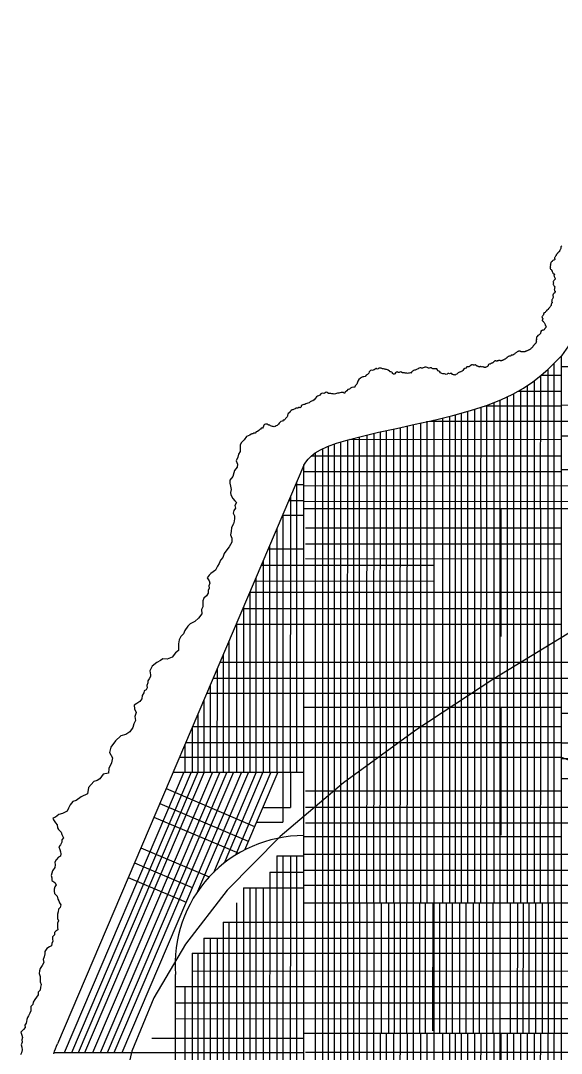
# Model space of a CAD drawing. Extents: x -15455 to 10897, y -24374 to 16165.
# Drawn here: x -9791 to -4362, y -4986 to 5378 of the extents above; entities that cross this region are included whole.
import ezdxf

# ---------------------------------------------------------------- set-up
doc = ezdxf.new("R2010")
doc.units = 0
doc.header["$MEASUREMENT"] = 0
for name, color, linetype in [('COASTLINE', 7, 'CONTINUOUS'), ('HIGHWAY', 7, 'CONTINUOUS'), ('STREETS-SPRAWL-12M', 7, 'CONTINUOUS'), ('STREETS-SPRAWL-20M', 7, 'CONTINUOUS')]:
    doc.layers.add(name, color=color, linetype=linetype)

msp = doc.modelspace()

# ---------------------------------------------------------------- linework, layer by layer
at = {"layer": 'COASTLINE', "color": 7, "linetype": 'CONTINUOUS'}
msp.add_lwpolyline([(-4357, 3120), (-4362, 3116), (-4367, 3109), (-4368, 3103), (-4366, 3099), (-4367, 3094), (-4367, 3090), (-4370, 3085), (-4373, 3081), (-4373, 3077), (-4377, 3070), (-4384, 3062), (-4389, 3054), (-4397, 3047), (-4400, 3043), (-4406, 3038), (-4409, 3034), (-4414, 3028), (-4413, 3024), (-4415, 3020), (-4421, 3015), (-4425, 3007), (-4429, 3002), (-4430, 2997), (-4430, 2992), (-4428, 2987), (-4429, 2982), (-4432, 2977), (-4436, 2975), (-4441, 2974), (-4447, 2972), (-4452, 2969), (-4453, 2964), (-4456, 2960), (-4461, 2957), (-4467, 2950), (-4469, 2945), (-4470, 2940), (-4469, 2934), (-4473, 2927), (-4470, 2922), (-4471, 2917), (-4473, 2912), (-4474, 2907), (-4472, 2901), (-4474, 2896), (-4474, 2891), (-4471, 2885), (-4465, 2882), (-4461, 2878), (-4460, 2872), (-4456, 2867), (-4455, 2861), (-4451, 2854), (-4449, 2849), (-4448, 2844), (-4445, 2841), (-4441, 2839), (-4434, 2837), (-4429, 2830), (-4434, 2825), (-4436, 2819), (-4435, 2814), (-4434, 2809), (-4432, 2803), (-4429, 2797), (-4424, 2792), (-4422, 2786), (-4426, 2783), (-4428, 2779), (-4436, 2769), (-4440, 2764), (-4443, 2759), (-4443, 2753), (-4442, 2748), (-4441, 2742), (-4444, 2737), (-4443, 2731), (-4442, 2726), (-4439, 2720), (-4434, 2713), (-4429, 2709), (-4430, 2704), (-4429, 2699), (-4431, 2694), (-4430, 2689), (-4430, 2684), (-4433, 2679), (-4431, 2675), (-4430, 2670), (-4427, 2665), (-4422, 2661), (-4427, 2653), (-4428, 2645), (-4437, 2641), (-4443, 2634), (-4444, 2630), (-4447, 2626), (-4446, 2621), (-4448, 2617), (-4444, 2611), (-4443, 2606), (-4443, 2599), (-4446, 2593), (-4450, 2586), (-4456, 2580), (-4458, 2575), (-4458, 2571), (-4458, 2565), (-4460, 2558), (-4455, 2553), (-4454, 2546), (-4462, 2541), (-4465, 2533), (-4465, 2527), (-4466, 2520), (-4472, 2512), (-4476, 2505), (-4483, 2497), (-4489, 2491), (-4494, 2486), (-4496, 2480), (-4501, 2476), (-4504, 2472), (-4507, 2472), (-4511, 2469), (-4512, 2464), (-4516, 2461), (-4521, 2456), (-4524, 2450), (-4530, 2446), (-4538, 2446), (-4539, 2440), (-4541, 2435), (-4542, 2430), (-4543, 2425), (-4545, 2423), (-4548, 2418), (-4550, 2413), (-4557, 2406), (-4555, 2401), (-4554, 2396), (-4551, 2393), (-4549, 2388), (-4549, 2384), (-4552, 2379), (-4554, 2374), (-4554, 2370), (-4552, 2367), (-4546, 2362), (-4544, 2358), (-4542, 2355), (-4534, 2348), (-4530, 2342), (-4527, 2336), (-4524, 2328), (-4524, 2325), (-4523, 2322), (-4520, 2319), (-4519, 2314), (-4516, 2311), (-4517, 2307), (-4517, 2303), (-4517, 2299), (-4521, 2295), (-4523, 2292), (-4525, 2291), (-4527, 2289), (-4528, 2285), (-4532, 2282), (-4535, 2276), (-4541, 2272), (-4544, 2273), (-4547, 2271), (-4551, 2271), (-4555, 2269), (-4558, 2269), (-4562, 2266), (-4565, 2265), (-4567, 2263), (-4567, 2260), (-4567, 2257), (-4566, 2254), (-4568, 2250), (-4570, 2246), (-4570, 2242), (-4573, 2238), (-4574, 2236), (-4577, 2232), (-4581, 2228), (-4584, 2226), (-4586, 2224), (-4590, 2221), (-4594, 2220), (-4597, 2217), (-4600, 2214), (-4603, 2208), (-4610, 2202), (-4610, 2198), (-4613, 2195), (-4612, 2190), (-4614, 2185), (-4613, 2180), (-4613, 2175), (-4614, 2170), (-4614, 2166), (-4615, 2161), (-4613, 2157), (-4615, 2152), (-4614, 2148), (-4618, 2143), (-4621, 2141), (-4623, 2138), (-4628, 2134), (-4630, 2132), (-4633, 2129), (-4634, 2126), (-4635, 2123), (-4637, 2122), (-4640, 2120), (-4642, 2117), (-4644, 2114), (-4647, 2109), (-4649, 2105), (-4654, 2099), (-4659, 2095), (-4666, 2091), (-4670, 2085), (-4674, 2082), (-4675, 2078), (-4679, 2078), (-4684, 2074), (-4689, 2072), (-4695, 2071), (-4700, 2067), (-4704, 2065), (-4707, 2064), (-4709, 2063), (-4712, 2062), (-4715, 2062), (-4718, 2060), (-4722, 2059), (-4724, 2057), (-4726, 2057), (-4730, 2056), (-4734, 2055), (-4738, 2054), (-4742, 2056), (-4746, 2055), (-4750, 2053), (-4753, 2053), (-4757, 2054), (-4761, 2056), (-4765, 2055), (-4769, 2058), (-4772, 2059), (-4775, 2060), (-4779, 2060), (-4783, 2062), (-4787, 2062), (-4791, 2061), (-4795, 2059), (-4800, 2057), (-4805, 2055), (-4811, 2048), (-4818, 2044), (-4824, 2041), (-4828, 2038), (-4833, 2032), (-4842, 2027), (-4849, 2022), (-4857, 2022), (-4861, 2022), (-4866, 2021), (-4871, 2016), (-4877, 2012), (-4881, 2012), (-4886, 2012), (-4889, 2010), (-4893, 2009), (-4899, 2006), (-4902, 2001), (-4905, 1999), (-4908, 1999), (-4910, 1996), (-4914, 1992), (-4917, 1989), (-4919, 1987), (-4923, 1984), (-4926, 1980), (-4931, 1980), (-4937, 1978), (-4939, 1975), (-4942, 1973), (-4945, 1972), (-4949, 1972), (-4951, 1971), (-4953, 1969), (-4956, 1968), (-4957, 1966), (-4961, 1967), (-4963, 1965), (-4966, 1965), (-4969, 1965), (-4972, 1965), (-4975, 1966), (-4978, 1967), (-4981, 1966), (-4984, 1966), (-4987, 1969), (-4990, 1967), (-4993, 1967), (-4996, 1965), (-4999, 1963), (-5001, 1962), (-5004, 1963), (-5007, 1963), (-5010, 1962), (-5012, 1961), (-5015, 1963), (-5018, 1961), (-5021, 1963), (-5024, 1964), (-5027, 1963), (-5029, 1963), (-5031, 1962), (-5034, 1960), (-5036, 1958), (-5037, 1956), (-5039, 1954), (-5041, 1953), (-5043, 1953), (-5045, 1950), (-5047, 1948), (-5050, 1945), (-5052, 1944), (-5055, 1943), (-5057, 1941), (-5059, 1942), (-5062, 1942), (-5064, 1939), (-5067, 1939), (-5071, 1936), (-5075, 1934), (-5078, 1932), (-5081, 1932), (-5085, 1931), (-5088, 1931), (-5093, 1926), (-5096, 1922), (-5096, 1918), (-5097, 1913), (-5102, 1911), (-5105, 1909), (-5110, 1904), (-5117, 1902), (-5119, 1900), (-5122, 1898), (-5125, 1897), (-5128, 1897), (-5131, 1898), (-5134, 1898), (-5137, 1899), (-5139, 1899), (-5143, 1899), (-5146, 1901), (-5148, 1903), (-5151, 1906), (-5153, 1903), (-5157, 1903), (-5159, 1903), (-5162, 1904), (-5165, 1905), (-5167, 1906), (-5170, 1905), (-5173, 1906), (-5177, 1906), (-5180, 1905), (-5183, 1904), (-5185, 1901), (-5187, 1903), (-5190, 1904), (-5195, 1907), (-5197, 1909), (-5200, 1910), (-5202, 1912), (-5204, 1911), (-5207, 1911), (-5210, 1913), (-5215, 1913), (-5217, 1916), (-5219, 1920), (-5222, 1920), (-5225, 1923), (-5227, 1923), (-5230, 1923), (-5233, 1922), (-5236, 1924), (-5239, 1924), (-5242, 1922), (-5244, 1922), (-5246, 1924), (-5250, 1924), (-5253, 1926), (-5256, 1924), (-5258, 1924), (-5261, 1925), (-5264, 1924), (-5267, 1922), (-5269, 1921), (-5272, 1919), (-5276, 1919), (-5277, 1916), (-5279, 1915), (-5281, 1910), (-5285, 1908), (-5287, 1906), (-5290, 1905), (-5293, 1905), (-5296, 1904), (-5302, 1903), (-5310, 1903), (-5322, 1891), (-5330, 1888), (-5344, 1877), (-5352, 1866), (-5359, 1862), (-5367, 1857), (-5372, 1855), (-5376, 1854), (-5381, 1852), (-5385, 1852), (-5392, 1846), (-5398, 1845), (-5406, 1837), (-5411, 1830), (-5421, 1827), (-5427, 1821), (-5435, 1824), (-5444, 1824), (-5454, 1828), (-5461, 1836), (-5469, 1838), (-5477, 1837), (-5485, 1834), (-5493, 1836), (-5502, 1836), (-5510, 1831), (-5518, 1828), (-5526, 1830), (-5535, 1833), (-5543, 1833), (-5553, 1835), (-5563, 1837), (-5575, 1845), (-5582, 1854), (-5592, 1860), (-5602, 1865), (-5606, 1873), (-5613, 1885), (-5620, 1885), (-5627, 1883), (-5634, 1883), (-5640, 1883), (-5647, 1884), (-5654, 1883), (-5659, 1887), (-5665, 1893), (-5672, 1894), (-5680, 1895), (-5688, 1891), (-5697, 1890), (-5704, 1895), (-5711, 1897), (-5719, 1900), (-5727, 1899), (-5734, 1899), (-5740, 1896), (-5748, 1893), (-5756, 1890), (-5765, 1892), (-5773, 1895), (-5780, 1894), (-5789, 1892), (-5794, 1890), (-5800, 1883), (-5809, 1879), (-5816, 1877), (-5822, 1873), (-5830, 1869), (-5838, 1871), (-5847, 1867), (-5851, 1865), (-5857, 1859), (-5867, 1849), (-5873, 1842), (-5881, 1844), (-5889, 1841), (-5897, 1841), (-5906, 1837), (-5914, 1841), (-5921, 1839), (-5930, 1840), (-5937, 1845), (-5947, 1843), (-5957, 1843), (-5964, 1848), (-5974, 1854), (-5983, 1851), (-5991, 1848), (-6000, 1848), (-6008, 1853), (-6017, 1850), (-6026, 1844), (-6034, 1834), (-6041, 1831), (-6049, 1832), (-6057, 1837), (-6059, 1845), (-6064, 1852), (-6073, 1854), (-6083, 1854), (-6089, 1859), (-6100, 1869), (-6109, 1874), (-6116, 1877), (-6123, 1876), (-6131, 1879), (-6138, 1882), (-6147, 1884), (-6157, 1884), (-6164, 1888), (-6172, 1891), (-6180, 1892), (-6188, 1892), (-6195, 1890), (-6202, 1884), (-6210, 1882), (-6219, 1887), (-6226, 1886), (-6233, 1882), (-6240, 1873), (-6250, 1871), (-6259, 1867), (-6268, 1869), (-6277, 1866), (-6284, 1862), (-6291, 1855), (-6295, 1841), (-6310, 1827), (-6321, 1821), (-6333, 1807), (-6344, 1805), (-6356, 1804), (-6367, 1796), (-6380, 1790), (-6395, 1778), (-6404, 1761), (-6408, 1750), (-6411, 1741), (-6417, 1729), (-6432, 1713), (-6435, 1704), (-6438, 1695), (-6452, 1699), (-6466, 1696), (-6478, 1691), (-6490, 1679), (-6506, 1675), (-6517, 1662), (-6531, 1650), (-6540, 1638), (-6551, 1645), (-6563, 1646), (-6574, 1648), (-6585, 1644), (-6596, 1641), (-6609, 1639), (-6619, 1638), (-6630, 1633), (-6642, 1628), (-6654, 1633), (-6666, 1634), (-6677, 1638), (-6688, 1635), (-6699, 1637), (-6713, 1645), (-6722, 1649), (-6734, 1643), (-6748, 1636), (-6763, 1640), (-6778, 1633), (-6787, 1620), (-6802, 1613), (-6811, 1610), (-6821, 1603), (-6830, 1588), (-6845, 1572), (-6858, 1563), (-6869, 1559), (-6884, 1553), (-6895, 1544), (-6907, 1540), (-6919, 1536), (-6927, 1533), (-6937, 1527), (-6947, 1527), (-6957, 1523), (-6965, 1518), (-6975, 1513), (-6976, 1502), (-6985, 1494), (-6992, 1496), (-6999, 1495), (-7008, 1489), (-7016, 1488), (-7022, 1490), (-7028, 1488), (-7035, 1483), (-7043, 1480), (-7051, 1477), (-7058, 1471), (-7066, 1471), (-7075, 1466), (-7079, 1461), (-7086, 1455), (-7096, 1443), (-7106, 1436), (-7107, 1427), (-7111, 1418), (-7112, 1410), (-7116, 1402), (-7121, 1396), (-7126, 1391), (-7132, 1386), (-7134, 1378), (-7140, 1375), (-7146, 1370), (-7154, 1368), (-7163, 1360), (-7177, 1357), (-7188, 1345), (-7194, 1338), (-7201, 1328), (-7208, 1322), (-7215, 1315), (-7225, 1312), (-7236, 1305), (-7244, 1303), (-7254, 1304), (-7262, 1305), (-7273, 1310), (-7281, 1311), (-7290, 1317), (-7298, 1318), (-7306, 1322), (-7315, 1328), (-7324, 1327), (-7334, 1327), (-7343, 1326), (-7350, 1317), (-7354, 1308), (-7357, 1297), (-7363, 1287), (-7375, 1288), (-7384, 1280), (-7390, 1274), (-7399, 1265), (-7412, 1254), (-7425, 1251), (-7435, 1239), (-7449, 1237), (-7460, 1232), (-7469, 1233), (-7477, 1227), (-7489, 1219), (-7524, 1206), (-7547, 1173), (-7573, 1145), (-7586, 1121), (-7587, 1099), (-7588, 1077), (-7588, 1054), (-7605, 1027), (-7609, 998), (-7628, 961), (-7614, 927), (-7616, 898), (-7645, 864), (-7652, 841), (-7660, 804), (-7689, 768), (-7690, 736), (-7684, 706), (-7677, 674), (-7685, 643), (-7679, 618), (-7660, 583), (-7641, 560), (-7625, 541), (-7641, 511), (-7635, 484), (-7649, 463), (-7658, 434), (-7643, 410), (-7644, 381), (-7646, 355), (-7653, 328), (-7675, 293), (-7676, 253), (-7685, 217), (-7671, 184), (-7671, 143), (-7697, 98), (-7720, 69), (-7746, 30), (-7760, -8), (-7785, -37), (-7796, -71), (-7815, -97), (-7835, -138), (-7880, -171), (-7897, -186), (-7918, -214), (-7898, -244), (-7890, -267), (-7902, -293), (-7899, -316), (-7908, -341), (-7909, -369), (-7924, -393), (-7953, -417), (-7962, -446), (-7962, -475), (-7962, -504), (-7974, -532), (-7973, -576), (-8006, -618), (-8042, -652), (-8088, -674), (-8112, -699), (-8143, -741), (-8157, -774), (-8184, -802), (-8199, -835), (-8207, -876), (-8207, -910), (-8205, -944), (-8235, -965), (-8270, -1010), (-8319, -1031), (-8363, -1026), (-8387, -1042), (-8423, -1064), (-8471, -1100), (-8493, -1146), (-8491, -1167), (-8486, -1188), (-8487, -1205), (-8500, -1227), (-8514, -1247), (-8513, -1268), (-8525, -1294), (-8522, -1318), (-8532, -1336), (-8549, -1348), (-8553, -1367), (-8570, -1394), (-8574, -1428), (-8594, -1456), (-8623, -1475), (-8651, -1490), (-8648, -1529), (-8632, -1565), (-8644, -1605), (-8639, -1645), (-8654, -1679), (-8664, -1715), (-8693, -1759), (-8735, -1787), (-8784, -1798), (-8839, -1848), (-8885, -1913), (-8899, -1966), (-8869, -2019), (-8879, -2070), (-8907, -2126), (-8909, -2174), (-8963, -2185), (-8996, -2232), (-9023, -2246), (-9057, -2259), (-9109, -2318), (-9120, -2382), (-9182, -2410), (-9235, -2447), (-9267, -2460), (-9292, -2491), (-9309, -2526), (-9323, -2557), (-9370, -2580), (-9407, -2589), (-9440, -2614), (-9467, -2624), (-9462, -2644), (-9440, -2672), (-9424, -2694), (-9422, -2721), (-9411, -2738), (-9383, -2766), (-9377, -2791), (-9362, -2823), (-9378, -2844), (-9377, -2866), (-9389, -2894), (-9409, -2914), (-9398, -2940), (-9391, -2963), (-9388, -2984), (-9392, -3006), (-9410, -3016), (-9433, -3043), (-9449, -3068), (-9445, -3095), (-9449, -3121), (-9470, -3154), (-9479, -3179), (-9486, -3200), (-9479, -3224), (-9478, -3252), (-9449, -3270), (-9435, -3296), (-9447, -3316), (-9455, -3337), (-9455, -3358), (-9451, -3382), (-9423, -3410), (-9417, -3438), (-9409, -3454), (-9400, -3476), (-9388, -3497), (-9393, -3521), (-9410, -3540), (-9413, -3567), (-9422, -3588), (-9421, -3611), (-9420, -3633), (-9411, -3656), (-9422, -3679), (-9421, -3702), (-9421, -3723), (-9417, -3746), (-9436, -3761), (-9450, -3774), (-9452, -3795), (-9471, -3818), (-9470, -3839), (-9466, -3860), (-9478, -3882), (-9482, -3906), (-9500, -3918), (-9527, -3935), (-9547, -3963), (-9547, -3988), (-9553, -4018), (-9566, -4044), (-9559, -4075), (-9575, -4105), (-9595, -4136), (-9601, -4157), (-9605, -4186), (-9596, -4216), (-9596, -4242), (-9596, -4269), (-9585, -4296), (-9591, -4323), (-9594, -4352), (-9614, -4372), (-9616, -4399), (-9633, -4423), (-9648, -4444), (-9664, -4473), (-9669, -4496), (-9687, -4516), (-9690, -4538), (-9687, -4560), (-9697, -4582), (-9713, -4609), (-9722, -4625), (-9729, -4645), (-9731, -4665), (-9737, -4682), (-9748, -4704), (-9747, -4727), (-9761, -4748), (-9789, -4775), (-9779, -4804), (-9773, -4827), (-9780, -4850), (-9774, -4874), (-9786, -4900), (-9778, -4925), (-9775, -4952), (-9783, -4980), (-9791, -5000)], dxfattribs=at)
at = {"layer": 'HIGHWAY', "color": 250, "linetype": 'CONTINUOUS'}
for p, q in [((-4226, -731), (-5039, -1227)), ((-5039, -1227), (-5822, -1742)), ((-5822, -1742), (-6548, -2271)), ((-6548, -2271), (-7186, -2808)), ((-7186, -2808), (-7716, -3348)), ((-7716, -3348), (-8137, -3889)), ((-8137, -3889), (-8454, -4429)), ((-8454, -4429), (-8674, -4965)), ((-8674, -4965), (-8802, -5496))]:
    msp.add_line(p, q, dxfattribs=at)
at = {"layer": 'STREETS-SPRAWL-12M', "color": 253, "linetype": 'CONTINUOUS'}
for p, q in [((-4498, 1878), (-4499, 481)), ((-4436, 1938), (-4437, 481)), ((-4362, 1909), (2872, 1907)), ((-4634, 1764), (-4635, 481)), ((-4573, 1812), (-4574, 481)), ((-4562, 1822), (-4362, 1822)), ((-4792, 1660), (-4362, 1660)), ((-4771, 1673), (-4771, 481)), ((-4706, 1713), (-4706, 481)), ((-4905, 1601), (-4906, 481)), ((-4844, 1632), (-4844, 481)), ((-5303, 1457), (-5303, 481)), ((-5234, 1477), (-5234, 481)), ((-5172, 1497), (-5173, 481)), ((-5129, 1511), (-4362, 1511)), ((-5114, 1516), (-5114, 481)), ((-5040, 1544), (-5040, 481)), ((-4362, 1521), (-2358, 1520)), ((-5713, 1360), (-5714, -1512)), ((-5685, 1360), (-2358, 1359)), ((-5557, 1390), (-5557, 481)), ((-5484, 1408), (-5484, 481)), ((-5427, 1423), (-5427, 481)), ((-5367, 1439), (-5367, 481)), ((-6182, 1250), (-6183, -1512)), ((-6120, 1264), (-6121, -1512)), ((-6047, 1279), (-6048, -1512)), ((-5982, 1294), (-5983, -1512)), ((-5911, 1309), (-5912, -1512)), ((-5850, 1323), (-5850, -1512)), ((-5775, 1339), (-5776, -1512)), ((-6579, 1151), (-6580, -1512)), ((-6510, 1171), (-6511, -1512)), ((-6490, 1177), (-4362, 1176)), ((-6449, 1187), (-6450, -1512)), ((-6391, 1202), (-6391, -1512)), ((-6316, 1220), (-6317, -1512)), ((-6246, 1236), (-6247, -1512)), ((-4362, 1210), (-2358, 1210)), ((-6833, 1041), (-6834, -1512)), ((-6760, 1083), (-6761, -1512)), ((-6704, 1108), (-6704, -1512)), ((-6643, 1130), (-6644, -1512)), ((-6871, 1012), (-4362, 1011)), ((-6947, 855), (-4362, 853)), ((-4362, 875), (-2358, 875)), ((-7021, 743), (-7022, -2164)), ((-7029, 724), (-6947, 724)), ((-6947, 712), (-2358, 710)), ((-7098, 563), (-6947, 563)), ((-7083, 597), (-7084, -2164)), ((-6947, 556), (-2358, 551)), ((-7158, 421), (-7159, -2164)), ((-5557, 481), (-5557, -1512)), ((-5484, 481), (-5484, -1512)), ((-5427, 481), (-5428, -1512)), ((-5367, 481), (-5367, -1512)), ((-5303, 481), (-5303, -1512)), ((-5234, 481), (-5234, -1512)), ((-5172, 481), (-5173, -1512)), ((-5114, 481), (-5115, -1512)), ((-5039, 481), (-5040, -1512)), ((-4969, 481), (-4970, -803)), ((-4905, 481), (-4906, -1512)), ((-4844, 481), (-4844, -1512)), ((-4771, 481), (-4771, -1512)), ((-4706, 481), (-4706, -1512)), ((-4634, 481), (-4635, -1512)), ((-4573, 481), (-4574, -1512)), ((-4498, 481), (-4499, -1512)), ((-4436, 481), (-4437, -1512)), ((-7161, 414), (-6947, 414)), ((-7220, 277), (-7220, -2164)), ((-6932, 289), (-5639, 289)), ((-5655, 289), (-4362, 289)), ((-7291, 110), (-7291, -2164)), ((-6932, 128), (-5639, 128)), ((-5655, 128), (-4362, 128)), ((-7304, 79), (-6947, 79)), ((-7374, -85), (-5639, -86)), ((-7356, -43), (-7357, -2164)), ((-6932, -21), (-5639, -22)), ((-5655, -21), (-4362, -22)), ((-7442, -244), (-5639, -246)), ((-7429, -214), (-7430, -2164)), ((-7491, -359), (-7491, -2164)), ((-7489, -356), (-5639, -357)), ((-5655, -356), (-4362, -357)), ((-7555, -510), (-7555, -2164)), ((-7560, -521), (-5639, -521)), ((-5655, -521), (-4362, -521)), ((-7627, -678), (-5639, -680)), ((-7625, -674), (-7625, -2164)), ((-5655, -679), (-4362, -680)), ((-7700, -849), (-7700, -2164)), ((-7758, -986), (-7758, -2164)), ((-7819, -1131), (-7820, -2164)), ((-7789, -1059), (-2358, -1061)), ((-7858, -1220), (-2358, -1222)), ((-7888, -1292), (-7889, -2164)), ((-7952, -1441), (-7952, -2164)), ((-7921, -1370), (-2358, -1371)), ((-6833, -1512), (-6834, -3477)), ((-6761, -1512), (-6761, -3477)), ((-6704, -1512), (-6704, -3477)), ((-6643, -1512), (-6644, -3477)), ((-6579, -1512), (-6580, -3477)), ((-6511, -1512), (-6511, -3477)), ((-6449, -1512), (-6450, -3477)), ((-6391, -1512), (-6391, -3477)), ((-6316, -1512), (-6317, -3477)), ((-6246, -1512), (-6247, -3477)), ((-6182, -1512), (-6183, -3477)), ((-6120, -1512), (-6121, -3477)), ((-6047, -1512), (-6048, -3477)), ((-5982, -1512), (-5983, -3477)), ((-5911, -1512), (-5912, -3477)), ((-5850, -1512), (-5850, -3477)), ((-5775, -1512), (-5776, -3477)), ((-5713, -1512), (-5714, -3477)), ((-5557, -1512), (-5557, -3477)), ((-5484, -1512), (-5484, -3477)), ((-5427, -1512), (-5428, -3477)), ((-5367, -1512), (-5367, -3477)), ((-5303, -1512), (-5303, -3477)), ((-5234, -1512), (-5234, -3477)), ((-5172, -1512), (-5173, -3477)), ((-5114, -1512), (-5115, -3477)), ((-5039, -1512), (-5040, -3477)), ((-4969, -1512), (-4970, -2796)), ((-4905, -1512), (-4906, -3477)), ((-4844, -1512), (-4844, -3477)), ((-4771, -1512), (-4771, -3477)), ((-4706, -1512), (-4706, -3477)), ((-4634, -1512), (-4635, -3477)), ((-4573, -1512), (-4574, -3477)), ((-4498, -1512), (-4499, -3477)), ((-4436, -1512), (-4437, -3477)), ((-8012, -1582), (-8012, -2164)), ((-4362, -1573), (-1055, -1574)), ((-8069, -1716), (-8069, -2164)), ((-8064, -1704), (-5639, -1704)), ((-5655, -1704), (-4362, -1704)), ((-8132, -1865), (-5639, -1866)), ((-5655, -1865), (-4362, -1866)), ((-8142, -1887), (-8142, -2164)), ((-4362, -1870), (-2358, -1871)), ((-8196, -2014), (-5639, -2015)), ((-5655, -2015), (-4362, -2015)), ((-4362, -2015), (-2358, -2795)), ((-4362, -2028), (-2358, -2030)), ((-8152, -2164), (-9354, -4982)), ((-8078, -2164), (-9279, -4982)), ((-8011, -2164), (-9213, -4982)), ((-7947, -2164), (-9149, -4982)), ((-7866, -2164), (-9068, -4982)), ((-7790, -2164), (-8992, -4982)), ((-7720, -2164), (-8922, -4982)), ((-7653, -2164), (-8855, -4982)), ((-7574, -2164), (-8776, -4982)), ((-7503, -2164), (-8014, -3361)), ((-7426, -2164), (-7856, -3173)), ((-7359, -2164), (-7749, -3078)), ((-7278, -2164), (-7633, -2996)), ((-7210, -2164), (-7544, -2946)), ((-7158, -2164), (-7158, -2667)), ((-7083, -2164), (-7083, -2518)), ((-4362, -2228), (-1055, -2232)), ((-8330, -2329), (-7442, -2708)), ((-6932, -2350), (-5639, -2350)), ((-5655, -2350), (-4362, -2350)), ((-8393, -2477), (-7506, -2856)), ((-7361, -2518), (-7083, -2518)), ((-6932, -2514), (-5639, -2514)), ((-5655, -2514), (538, -2516)), ((-8452, -2615), (-7601, -2977)), ((-7425, -2667), (-7158, -2667)), ((-6932, -2672), (-5639, -2673)), ((-5655, -2672), (371, -2678)), ((-8583, -2923), (-7897, -3215)), ((-7220, -3002), (-6947, -3002)), ((-7219, -3002), (-7220, -5425)), ((-7158, -3002), (-7159, -5425)), ((-7083, -3002), (-7084, -5425)), ((-7021, -3002), (-7022, -5425)), ((-6947, -2986), (-2358, -2988)), ((-8648, -3074), (-8068, -3321)), ((-7290, -3166), (-7291, -5425)), ((-7290, -3166), (-6947, -3166)), ((-6947, -3148), (-2358, -3149)), ((-8710, -3220), (-8130, -3467)), ((-6947, -3297), (-2358, -3298)), ((-7554, -3325), (-7555, -5425)), ((-7554, -3325), (-6947, -3325)), ((-7490, -3325), (-7491, -5425)), ((-7429, -3325), (-7429, -5425)), ((-7356, -3325), (-7356, -5425)), ((-7624, -3477), (-7625, -5425)), ((-6833, -3477), (-6834, -7328)), ((-6760, -3477), (-6761, -6066)), ((-6703, -3477), (-6704, -6066)), ((-6643, -3477), (-6644, -6066)), ((-6579, -3477), (-6580, -6066)), ((-6510, -3477), (-6511, -6066)), ((-6449, -3477), (-6449, -6066)), ((-6390, -3477), (-6391, -6066)), ((-6316, -3477), (-6317, -6066)), ((-6246, -3477), (-6247, -6066)), ((-6171, -3477), (-6172, -4782)), ((-6099, -3477), (-6099, -4782)), ((-6042, -3477), (-6042, -4782)), ((-5981, -3477), (-5982, -4782)), ((-5917, -3477), (-5918, -4782)), ((-5849, -3477), (-5849, -4782)), ((-5787, -3477), (-5787, -4782)), ((-5729, -3477), (-5729, -4782)), ((-5654, -3477), (-5655, -4761)), ((-5584, -3477), (-5584, -4782)), ((-5520, -3477), (-5520, -4782)), ((-5458, -3477), (-5459, -4782)), ((-5385, -3477), (-5386, -4782)), ((-5320, -3477), (-5321, -4782)), ((-5249, -3477), (-5249, -4782)), ((-5188, -3477), (-5188, -4782)), ((-5113, -3477), (-5113, -4782)), ((-5051, -3477), (-5051, -4782)), ((-4877, -3477), (-4877, -4782)), ((-4804, -3477), (-4805, -4782)), ((-4747, -3477), (-4748, -4782)), ((-4687, -3477), (-4687, -4782)), ((-4623, -3477), (-4623, -4782)), ((-4554, -3477), (-4555, -4782)), ((-4493, -3477), (-4493, -4782)), ((-4434, -3477), (-4435, -4782)), ((-7757, -3669), (-7758, -5425)), ((-7757, -3669), (-6947, -3669)), ((-7699, -3669), (-7700, -5425)), ((-6947, -3669), (-4977, -3669)), ((-4976, -3669), (-3682, -3669)), ((-7952, -3830), (-6947, -3831)), ((-7952, -3830), (-7952, -5425)), ((-7888, -3830), (-7888, -5425)), ((-7819, -3830), (-7819, -5425)), ((-6947, -3830), (-4977, -3831)), ((-4976, -3830), (-3682, -3831)), ((-8069, -3979), (-8070, -5425)), ((-8069, -3979), (-6947, -3980)), ((-8012, -3979), (-8013, -5425)), ((-6947, -3979), (-4977, -3980)), ((-4976, -3979), (-3682, -3980)), ((-8069, -4159), (-1156, -4161)), ((-8240, -4314), (-6947, -4315)), ((-8142, -4314), (-8142, -5425)), ((-6947, -4314), (-4977, -4315)), ((-4976, -4314), (-1315, -4315)), ((-8240, -4479), (-6947, -4479)), ((-6947, -4479), (-4977, -4479)), ((-4976, -4479), (-1485, -4480)), ((-8240, -4637), (-6947, -4638)), ((-6947, -4636), (-4977, -4638)), ((-4976, -4637), (-1756, -4640)), ((-6947, -4837), (-8472, -4837)), ((-6182, -4782), (-6182, -6066)), ((-6120, -4782), (-6121, -6066)), ((-6047, -4782), (-6048, -6066)), ((-5982, -4782), (-5983, -6066)), ((-5911, -4782), (-5912, -6066)), ((-5850, -4782), (-5850, -6066)), ((-5775, -4782), (-5775, -6066)), ((-5713, -4782), (-5713, -6066)), ((-5557, -4782), (-5557, -6066)), ((-5484, -4782), (-5484, -6066)), ((-5427, -4782), (-5427, -6066)), ((-5367, -4782), (-5367, -6066)), ((-5303, -4782), (-5303, -6066)), ((-5234, -4782), (-5234, -6066)), ((-5172, -4782), (-5173, -6066)), ((-5114, -4782), (-5114, -6066)), ((-5039, -4782), (-5040, -6066)), ((-4969, -4782), (-4970, -6066)), ((-4905, -4782), (-4906, -6066)), ((-4844, -4782), (-4844, -6066)), ((-4771, -4782), (-4771, -6066)), ((-4706, -4782), (-4706, -6066)), ((-4634, -4782), (-4635, -6066)), ((-4573, -4782), (-4574, -6066)), ((-4498, -4782), (-4499, -6066)), ((-4436, -4782), (-4437, -6066)), ((-6932, -4973), (-5639, -4974)), ((-5655, -4973), (-4362, -4974)), ((-4362, -4973), (-1756, -4974)), ((-6947, -4982), (-9457, -4982))]:
    msp.add_line(p, q, dxfattribs=at)
at = {"layer": 'STREETS-SPRAWL-20M', "color": 252, "linetype": 'CONTINUOUS'}
for p, q in [((-2009, 5378), (-4362, 2014)), ((-4427, 1947), (-4362, 2014)), ((-4362, -10699), (-4362, 2014)), ((-4569, 1816), (-4495, 1881)), ((-4495, 1881), (-4427, 1947)), ((-4650, 1752), (-4569, 1816)), ((-4849, 1629), (-4743, 1690)), ((-4743, 1690), (-4650, 1752)), ((-5113, 1517), (-4971, 1572)), ((-4977, -11760), (-4977, 1569)), ((-4971, 1572), (-4849, 1629)), ((-5453, 1416), (-5275, 1465)), ((-5275, 1465), (-5113, 1517)), ((-5830, 1327), (-5640, 1370)), ((-5640, 1370), (-5453, 1416)), ((-5639, -10593), (-5639, 1371)), ((-6360, 1209), (-6197, 1247)), ((-6197, 1247), (-6018, 1286)), ((-6018, 1286), (-5830, 1327)), ((-6618, 1139), (-6502, 1173)), ((-6502, 1173), (-6360, 1209)), ((-6875, 1009), (-6835, 1040)), ((-6835, 1040), (-6781, 1072)), ((-6781, 1072), (-6710, 1105)), ((-6710, 1105), (-6618, 1139)), ((-6947, 917), (-6928, 947)), ((-6928, 947), (-6905, 978)), ((-6905, 978), (-6875, 1009)), ((-6947, 917), (-9421, -4889)), ((-6947, -10593), (-6947, 917)), ((-6947, 481), (2872, 481)), ((-6947, -1512), (-4362, -1512)), ((-8260, -2164), (-6947, -2164)), ((-6947, -2810), (-4362, -2810)), ((-6947, -3477), (-3682, -3477)), ((-8236, -5425), (-8236, -4195)), ((-6947, -4782), (-3069, -4782)), ((-9459, -4990), (-9450, -4964)), ((-9450, -4964), (-9441, -4939)), ((-9441, -4939), (-9431, -4914)), ((-9431, -4914), (-9421, -4889))]:
    msp.add_line(p, q, dxfattribs=at)
msp.add_arc((-6950, -4091), 1290, 89.863, 184.6383, dxfattribs=at)

doc.saveas('drawing.dxf')
